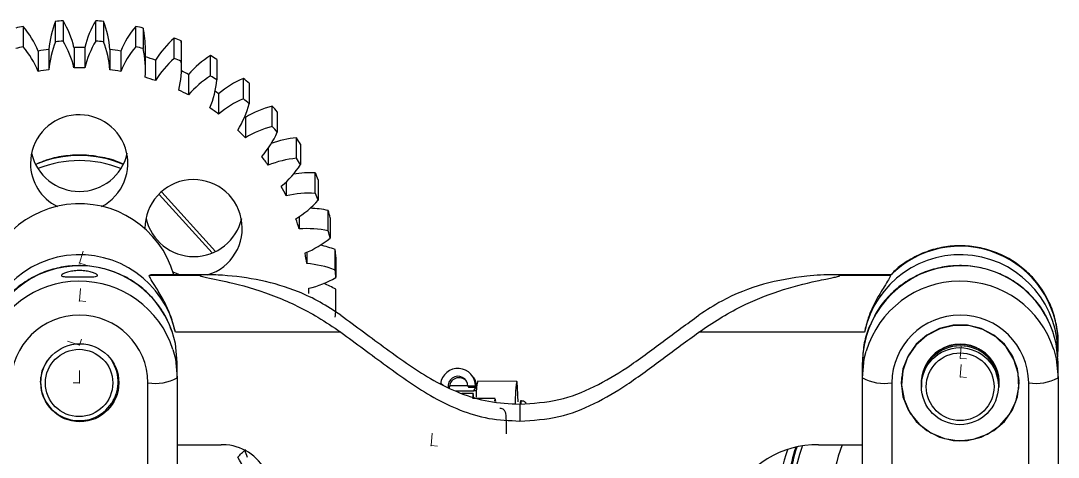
# Model space of a CAD drawing. Header units: millimetres. Extents: x -294 to 2792, y 5 to 1659.
# Drawn here: x 371.97 to 393.18, y 567.83 to 576.75 of the extents above; entities that cross this region are included whole.
import ezdxf

# ---------------------------------------------------------------- set-up
doc = ezdxf.new("R2010")
doc.units = ezdxf.units.MM
doc.header["$PDSIZE"] = -1
doc.layers.get('0').update_dxf_attribs({"lineweight": 18})

msp = doc.modelspace()

# ---------------------------------------------------------------- linework, layer by layer
at = {"color": 7, "linetype": 'Continuous', "lineweight": 25}
for p, q in [((372.683, 576.324), (372.683, 576.74)), ((372.839, 576.752), (372.839, 576.336)), ((373.507, 576.336), (373.507, 576.752)), ((373.663, 576.74), (373.663, 576.324)), ((372.023, 576.637), (372.023, 576.221)), ((374.323, 576.221), (374.323, 576.637)), ((374.474, 576.602), (374.474, 576.185)), ((375.11, 575.981), (375.11, 576.398)), ((375.254, 576.339), (375.254, 575.923)), ((372.33, 576.133), (372.33, 575.717)), ((372.55, 576.168), (372.55, 575.751)), ((373.062, 576.207), (373.062, 575.791)), ((373.284, 576.207), (373.284, 575.791)), ((373.796, 576.168), (373.796, 575.751)), ((374.016, 576.133), (374.016, 575.717)), ((374.522, 575.758), (374.522, 576.175)), ((375.258, 575.802), (375.258, 576.219)), ((374.727, 575.948), (374.727, 575.531)), ((375.849, 575.624), (375.849, 576.041)), ((375.982, 575.96), (375.982, 575.544)), ((375.4, 575.655), (375.4, 575.238)), ((376.523, 575.157), (376.523, 575.574)), ((376.641, 575.474), (376.641, 575.057)), ((376.017, 575.262), (376.017, 574.845)), ((377.114, 574.592), (377.114, 575.008)), ((377.215, 574.892), (377.215, 574.475)), ((376.565, 574.778), (376.565, 574.362)), ((377.608, 573.943), (377.608, 574.359)), ((377.69, 574.228), (377.69, 573.812)), ((377.029, 574.145), (377.029, 573.8)), ((377.993, 573.225), (377.993, 573.642)), ((377.399, 573.459), (377.399, 573.173)), ((378.053, 573.5), (378.053, 573.083)), ((375.885, 572.009), (374.805, 573.202)), ((375.953, 572.038), (374.856, 573.25)), ((375.956, 572.04), (374.859, 573.252)), ((377.664, 572.749), (377.664, 572.498)), ((378.259, 572.457), (378.259, 572.874)), ((378.296, 572.725), (378.296, 572.308)), ((378.4, 571.658), (378.4, 572.075)), ((377.819, 572.021), (377.819, 571.79)), ((378.412, 571.922), (378.412, 571.505)), ((374.601, 571.547), (374.624, 571.553)), ((375.631, 571.547), (374.601, 571.547)), ((375.785, 571.563), (374.624, 571.563)), ((375.222, 571.563), (375.085, 571.615)), ((389.756, 571.563), (388.559, 571.563)), ((389.745, 571.547), (388.714, 571.547)), ((389.745, 571.547), (389.753, 571.55)), ((377.86, 571.176), (377.86, 571.286)), ((378.412, 570.847), (378.412, 571.264)), ((378.514, 570.389), (375.133, 570.389)), ((389.213, 570.389), (385.832, 570.389)), ((393.173, 569.995), (393.173, 570.169)), ((375.173, 569.457), (375.173, 569.769)), ((389.173, 569.457), (389.173, 569.769)), ((393.173, 569.457), (393.173, 569.769)), ((372.378, 569.477), (372.378, 569.37)), ((373.968, 569.37), (373.968, 569.477)), ((374.573, 562.333), (374.573, 569.353)), ((375.173, 569.457), (375.173, 562.521)), ((380.606, 569.297), (380.557, 569.341)), ((381.108, 569.294), (380.734, 569.296)), ((381.108, 569.291), (380.734, 569.294)), ((381.221, 569.47), (381.199, 569.499)), ((382.111, 569.383), (381.311, 569.389)), ((389.173, 562.522), (389.173, 569.457)), ((389.773, 569.353), (389.773, 562.433)), ((389.97, 569.413), (389.973, 569.366)), ((389.973, 569.461), (389.973, 569.353)), ((390.375, 569.413), (390.378, 569.386)), ((390.378, 569.441), (390.378, 569.353)), ((390.378, 569.325), (390.378, 569.283)), ((391.968, 569.353), (391.968, 569.441)), ((391.968, 569.386), (391.97, 569.408)), ((391.968, 569.283), (391.968, 569.325)), ((392.373, 569.353), (392.373, 569.461)), ((392.373, 569.366), (392.376, 569.413)), ((392.573, 555.531), (392.573, 569.353)), ((393.173, 569.457), (393.173, 554.969)), ((380.861, 569.19), (381.228, 569.187)), ((381.22, 569.134), (380.987, 569.136)), ((381.268, 569.284), (381.108, 569.286)), ((381.108, 569.286), (381.13, 569.256)), ((381.29, 569.255), (381.13, 569.256)), ((381.264, 569.255), (381.228, 569.187)), ((381.228, 569.187), (381.23, 569.189)), ((381.288, 569.189), (381.23, 569.189)), ((381.268, 569.284), (381.29, 569.255)), ((381.669, 569.031), (381.219, 569.034)), ((382.173, 568.92), (382.173, 568.573)), ((382.208, 568.983), (382.188, 568.983)), ((375.173, 568.088), (376.068, 568.088)), ((388.278, 568.088), (389.173, 568.088))]:
    msp.add_line(p, q, dxfattribs=at)
at = {"color": 7, "linetype": 'Continuous'}
for p, q in [((373.173, 571.801), (373.246, 572.043)), ((373.173, 571.801), (373.296, 571.765)), ((373.173, 571.028), (373.194, 571.28)), ((373.173, 571.028), (373.301, 571.018)), ((373.173, 570.125), (372.931, 570.207)), ((373.173, 570.125), (373.215, 570.245)), ((391.173, 569.856), (391.194, 570.107)), ((391.173, 569.856), (391.301, 569.846)), ((391.173, 569.474), (391.194, 569.725)), ((373.173, 569.353), (373.173, 569.605)), ((373.173, 569.353), (373.045, 569.353)), ((391.173, 569.474), (391.301, 569.464)), ((380.359, 568.072), (380.381, 568.324)), ((380.359, 568.072), (380.487, 568.062))]:
    msp.add_line(p, q, dxfattribs=at)
at = {"color": 7, "linetype": 'Continuous', "lineweight": 25}
for points in [[(375.258, 576.219), (375.257, 576.266), (375.254, 576.339)], [(375.173, 569.769), (375.134, 570.154), (375.066, 570.404)], [(392.378, 569.353), (392.343, 569.637), (392.24, 569.904), (392.075, 570.14), (391.857, 570.329), (391.6, 570.462), (391.318, 570.531), (391.028, 570.531), (390.746, 570.462), (390.488, 570.329), (390.271, 570.14), (390.106, 569.904), (390.003, 569.637), (389.968, 569.353), (390.003, 569.069), (390.106, 568.801), (390.271, 568.566), (390.488, 568.376), (390.746, 568.243), (391.028, 568.175), (391.318, 568.175), (391.6, 568.243), (391.857, 568.376), (392.075, 568.566), (392.24, 568.801), (392.343, 569.069), (392.378, 569.353)], [(392.369, 569.254), (392.356, 569.55), (392.269, 569.833), (392.113, 570.087), (391.899, 570.294), (391.638, 570.442), (391.348, 570.522), (391.048, 570.528), (390.755, 570.46), (390.488, 570.323), (390.265, 570.125), (390.098, 569.878), (389.999, 569.598), (389.974, 569.303), (390.024, 569.011), (390.146, 568.741), (390.333, 568.508), (390.573, 568.329), (390.85, 568.214), (391.148, 568.171), (391.447, 568.202), (391.729, 568.305), (391.976, 568.474), (392.172, 568.699), (392.306, 568.964), (392.369, 569.254)], [(393.173, 569.769), (393.134, 570.154), (393.066, 570.404)], [(375.084, 570.037), (375.134, 569.841), (375.173, 569.457)], [(389.173, 569.457), (389.211, 569.841), (389.251, 570.003)], [(393.084, 570.037), (393.134, 569.841), (393.173, 569.457)], [(372.378, 569.37), (372.413, 569.601), (372.514, 569.808)], [(381.221, 569.47), (381.261, 569.4), (381.29, 569.255)], [(382.138, 568.965), (382.135, 569.094), (382.127, 569.263), (382.118, 569.362), (382.108, 569.381), (382.097, 569.319), (382.087, 569.181), (382.078, 568.979), (382.077, 568.935)], [(381.234, 569.034), (381.229, 569.097), (381.22, 569.134), (381.21, 569.098), (381.204, 569.035)], [(381.293, 569.27), (381.292, 569.278), (381.289, 569.289)], [(381.679, 568.975), (381.675, 569.014), (381.665, 569.027), (381.658, 568.979)], [(382.188, 568.983), (382.181, 568.952), (382.179, 568.93)], [(382.198, 568.919), (382.201, 568.952), (382.208, 568.983)], [(387.809, 566.669), (387.778, 566.698), (387.753, 566.802), (387.747, 566.97), (387.76, 567.185), (387.79, 567.427), (387.836, 567.672), (387.892, 567.897), (387.947, 568.061)]]:
    msp.add_lwpolyline(points, dxfattribs=at)
for centre, radius in [((373.181, 569.355), 0.797), ((373.166, 569.35), 0.688), ((391.165, 569.285), 0.787), ((391.171, 569.273), 0.692)]:
    msp.add_circle(centre, radius, dxfattribs=at)
for centre, radius, start, end in [((374.489, 576.018), 1.945, 158.1836, 175.5734), ((373.173, 571.433), 5.329, 93.5938, 95.27), ((371.163, 575.75), 1.953, 13.5635, 30.9054), ((375.182, 575.75), 1.953, 149.0946, 166.4365), ((373.173, 571.433), 5.329, 84.73, 86.4062), ((371.857, 576.018), 1.945, 4.4266, 21.8164), ((373.171, 571.445), 5.318, 102.4629, 104.1416), ((370.518, 575.376), 1.964, 22.6792, 39.9548), ((375.828, 575.376), 1.964, 140.0452, 157.3208), ((373.175, 571.445), 5.318, 75.8584, 77.5371), ((372.581, 576.175), 1.941, 0.0019, 12.6952), ((374.489, 575.601), 1.945, 158.1836, 175.5734), ((373.173, 571.017), 5.329, 93.5938, 95.27), ((371.163, 575.333), 1.953, 13.5635, 30.9054), ((375.182, 575.333), 1.953, 149.0946, 166.4365), ((373.173, 571.017), 5.329, 84.73, 86.4062), ((371.857, 575.601), 1.945, 4.4266, 21.8164), ((376.408, 574.907), 1.977, 131.0399, 148.2377), ((373.182, 571.466), 5.296, 66.9668, 68.6501), ((373.171, 571.028), 5.318, 102.4629, 104.1416), ((370.518, 574.96), 1.964, 22.6792, 39.9548), ((373.172, 571.454), 4.754, 97.5238, 100.2071), ((373.173, 571.449), 4.76, 88.6593, 91.3407), ((373.173, 571.454), 4.754, 79.7929, 82.4762), ((375.828, 574.96), 1.964, 140.0452, 157.3208), ((373.175, 571.028), 5.318, 75.8584, 77.5371), ((372.581, 575.758), 1.941, 355.2822, 12.6964), ((373.177, 571.469), 4.739, 70.9117, 73.6007), ((376.408, 574.49), 1.977, 131.0399, 148.2377), ((373.182, 571.049), 5.296, 66.9668, 68.6501), ((373.317, 575.802), 1.941, 346.1449, 3.5574), ((376.907, 574.353), 1.991, 122.0791, 139.1951), ((373.195, 571.493), 5.265, 58.0445, 59.7343), ((373.172, 571.038), 4.754, 97.5238, 100.2071), ((373.173, 571.032), 4.76, 88.6593, 91.3407), ((373.173, 571.038), 4.754, 79.7929, 82.4762), ((373.187, 571.492), 4.714, 62.004, 63.9605), ((373.177, 571.052), 4.739, 70.9117, 73.6007), ((376.907, 573.937), 1.991, 122.0791, 139.1951), ((374.046, 575.733), 1.945, 337.0282, 354.4131), ((373.195, 571.076), 5.265, 58.0445, 59.7343), ((377.311, 573.73), 2.005, 113.1585, 130.197), ((373.216, 571.522), 5.23, 49.0839, 50.7814), ((373.186, 571.074), 4.715, 62.0042, 64.7023), ((373.203, 571.519), 4.683, 53.0609, 54.1478), ((377.311, 573.314), 2.005, 113.1585, 130.197), ((374.752, 575.554), 1.954, 327.9438, 345.2782), ((373.216, 571.105), 5.23, 49.0839, 50.7814), ((373.167, 573.838), 0.994, 297.3791, 180.2045), ((373.202, 571.1), 4.685, 53.0613, 55.7709), ((377.611, 573.054), 2.016, 104.2702, 121.2428), ((373.243, 571.549), 5.192, 40.0808, 41.7865), ((377.611, 572.637), 2.016, 104.2702, 121.2428), ((373.243, 571.132), 5.192, 40.0808, 41.7865), ((373.223, 571.125), 4.652, 44.0774, 46.7997), ((375.417, 575.269), 1.965, 318.8998, 336.1661), ((377.799, 572.343), 2.026, 95.4046, 110.4054), ((373.271, 571.57), 5.157, 31.0354, 32.7489), ((373.173, 574.267), 1.003, 192.8771, 347.1229), ((373.173, 571.718), 2.281, 66.8615, 113.1385), ((373.248, 571.147), 4.619, 35.0504, 37.7857), ((373.157, 573.839), 0.985, 180.2325, 243.7497), ((373.173, 571.613), 2.281, 68.1644, 111.8356), ((377.799, 571.926), 2.025, 95.4034, 112.3278), ((376.028, 574.887), 1.979, 309.9003, 327.0877), ((373.271, 571.153), 5.157, 31.0354, 32.7489), ((377.871, 571.615), 2.03, 86.5468, 99.1308), ((373.298, 571.584), 5.127, 21.9517, 23.6719), ((375.505, 572.512), 0.994, 286.7735, 180.3863), ((373.273, 571.162), 4.59, 25.9829, 28.7299), ((377.871, 571.199), 2.03, 86.5452, 103.4436), ((373.298, 571.167), 5.127, 21.9517, 23.6719), ((373.175, 571.01), 2.003, 16.0313, 179.216), ((376.57, 574.416), 1.993, 300.9449, 318.0507), ((377.826, 570.892), 2.029, 77.6808, 88.2643), ((375.511, 572.937), 1.003, 192.8771, 347.1229), ((373.294, 571.172), 4.566, 16.8811, 19.6376), ((373.318, 571.591), 5.105, 12.8379, 14.563), ((377.826, 570.474), 2.03, 77.6822, 94.579), ((377.031, 573.866), 2.006, 292.0289, 309.0583), ((373.318, 571.174), 5.105, 12.8379, 14.563), ((377.668, 570.189), 2.023, 68.7956, 77.7745), ((373.33, 571.593), 5.093, 3.7053, 5.433), ((391.17, 570.141), 2.003, 0.802, 135.3817), ((373.176, 569.97), 2.001, 12.0952, 183.1147), ((373.309, 571.175), 4.551, 7.7552, 10.5178), ((391.17, 569.969), 2.001, 357.5165, 167.8841), ((373.176, 569.742), 2.003, 19.321, 179.2082), ((377.667, 569.769), 2.026, 68.8011, 85.721), ((373.33, 571.176), 5.093, 3.7053, 5.433), ((391.176, 569.742), 2.003, 19.321, 179.2082), ((373.173, 569.423), 2.007, 17.8024, 163.2164), ((377.4, 573.25), 2.018, 283.144, 300.1094), ((391.173, 569.423), 2.007, 17.8024, 163.2164), ((373.314, 571.176), 4.546, 360, 1.3823), ((377.402, 569.523), 2.013, 59.8801, 67.6597), ((373.33, 571.176), 5.093, 354.567, 356.2947), ((373.173, 569.337), 1.4, 0.657, 179.343), ((391.173, 569.337), 1.4, 0.657, 179.343), ((391.173, 569.346), 0.799, 353.9876, 186.0124), ((391.166, 569.348), 0.788, 89.4962, 180.9665), ((391.166, 569.32), 0.788, 89.5033, 179.6196), ((391.18, 569.347), 0.788, 0.3804, 90.4967), ((391.18, 569.32), 0.788, 0.3804, 90.4967), ((373.17, 569.372), 0.792, 180.1747, 33.3697), ((380.908, 569.287), 0.36, 359.6551, 172.29), ((374.718, 570.295), 0.953, 261.2205, 298.4816), ((380.908, 569.287), 0.2, 359.6707, 187.733), ((380.931, 569.257), 0.2, 41.6442, 181.4596), ((382.519, 569.115), 1.238, 167.2531, 182.4429), ((389.627, 570.295), 0.953, 241.5184, 278.7795), ((392.718, 570.295), 0.953, 261.2205, 298.4816), ((376.068, 566.057), 2.031, 88.972, 90), ((376.1, 567.104), 0.984, 321.5684, 89.7445), ((388.254, 566.119), 1.97, 89.2884, 217.3985), ((391.373, 566.88), 3.745, 162.053, 180.2287), ((391.313, 566.893), 3.664, 161.7828, 181.1285), ((392.754, 566.655), 4.246, 160.2709, 173.4764), ((373.223, 571.227), 4.652, 313.2003, 315.9226), ((374.752, 566.798), 1.954, 14.7218, 32.0562), ((374.755, 567.216), 1.95, 18.2993, 22.8838), ((390.308, 567.053), 2.826, 160.7428, 178.6509)]:
    msp.add_arc(centre, radius, start, end, dxfattribs=at)
for points, knots in [([(374.069, 573.818), (374.047, 573.829), (373.914, 573.897), (373.644, 573.965), (373.27, 574.017), (372.891, 573.998), (372.561, 573.936), (372.37, 573.855), (372.295, 573.823)], [0, 0, 0, 0, 0.072916, 0.451513, 0.830394, 1.209499, 1.58874, 1.834492, 1.834492, 1.834492, 1.834492]), ([(393.168, 570.098), (393.17, 570.112), (393.185, 570.244), (393.153, 570.495), (393.068, 570.838), (392.918, 571.16), (392.714, 571.45), (392.462, 571.7), (392.169, 571.902), (391.844, 572.049), (391.498, 572.138), (391.142, 572.164), (390.786, 572.127), (390.441, 572.028), (390.123, 571.867), (389.888, 571.706), (389.779, 571.585), (389.75, 571.553)], [0, 0, 0, 0, 0.044309, 0.399817, 0.755064, 1.110187, 1.465361, 1.820753, 2.1765, 2.53269, 2.88936, 3.246487, 3.603994, 3.961736, 4.319544, 4.677256, 4.809835, 4.809835, 4.809835, 4.809835]), ([(375.06, 570.408), (375.029, 570.494), (374.958, 570.689), (374.778, 570.965), (374.541, 571.228), (374.258, 571.444), (373.942, 571.607), (373.601, 571.713), (373.246, 571.757), (372.889, 571.739), (372.54, 571.658), (372.212, 571.517), (371.913, 571.32), (371.657, 571.074), (371.467, 570.826), (371.389, 570.651), (371.359, 570.584)], [0, 0, 0, 0, 0.274121, 0.629241, 0.984545, 1.340128, 1.696046, 2.052313, 2.408904, 2.765753, 3.122759, 3.479788, 3.836724, 4.193458, 4.549904, 4.771423, 4.771423, 4.771423, 4.771423]), ([(373.173, 571.518), (373.132, 571.518), (373.049, 571.518), (372.939, 571.519), (372.855, 571.523), (372.806, 571.534), (372.798, 571.555), (372.832, 571.582), (372.903, 571.611), (373.005, 571.635), (373.126, 571.648), (373.252, 571.646), (373.368, 571.63), (373.463, 571.604), (373.527, 571.575), (373.55, 571.549), (373.531, 571.531), (373.473, 571.521), (373.381, 571.518), (373.276, 571.518), (373.203, 571.518), (373.173, 571.518)], [0, 0, 0, 0, 0.083257, 0.166481, 0.250572, 0.335298, 0.41906, 0.50176, 0.584954, 0.66942, 0.753973, 0.837307, 0.920022, 1.003627, 1.088302, 1.172558, 1.255516, 1.338339, 1.422379, 1.50711, 1.568842, 1.568842, 1.568842, 1.568842]), ([(393.06, 570.408), (393.029, 570.494), (392.958, 570.689), (392.778, 570.965), (392.541, 571.228), (392.258, 571.444), (391.942, 571.607), (391.601, 571.713), (391.246, 571.757), (390.889, 571.739), (390.54, 571.658), (390.212, 571.517), (389.913, 571.32), (389.657, 571.074), (389.467, 570.826), (389.389, 570.651), (389.359, 570.584)], [0, 0, 0, 0, 0.274121, 0.629241, 0.984545, 1.340128, 1.696046, 2.052313, 2.408904, 2.765753, 3.122759, 3.479788, 3.836724, 4.193458, 4.549904, 4.771423, 4.771423, 4.771423, 4.771423]), ([(375.133, 570.389), (375.104, 570.5), (375.047, 570.721), (374.901, 571.035), (374.751, 571.286), (374.627, 571.471), (374.609, 571.523), (374.601, 571.547)], [0, 0, 0, 0, 0.264069, 0.52703, 0.820555, 1.065307, 1.284947, 1.284947, 1.284947, 1.284947]), ([(378.514, 570.736), (378.373, 570.828), (378.092, 571.011), (377.553, 571.269), (376.882, 571.464), (376.296, 571.54), (375.936, 571.56), (375.801, 571.563), (375.714, 571.562), (375.661, 571.558), (375.636, 571.554), (375.633, 571.549), (375.631, 571.547)], [0, 0, 0, 0, 0.468981, 0.938494, 1.724226, 2.511608, 2.696918, 2.820994, 2.933982, 2.985039, 3.028437, 3.059744, 3.059744, 3.059744, 3.059744]), ([(375.631, 571.547), (375.633, 571.545), (375.637, 571.539), (375.682, 571.524), (375.894, 571.477), (376.425, 571.374), (377.193, 571.138), (377.939, 570.778), (378.36, 570.493), (378.514, 570.389)], [0, 0, 0, 0, 0.037413, 0.08577, 0.212997, 0.776495, 1.696505, 2.61196, 3.141214, 3.141214, 3.141214, 3.141214]), ([(388.714, 571.547), (388.713, 571.55), (388.709, 571.554), (388.664, 571.561), (388.452, 571.566), (387.92, 571.532), (387.153, 571.396), (386.407, 571.112), (385.986, 570.837), (385.832, 570.736)], [0, 0, 0, 0, 0.036486, 0.083644, 0.207717, 0.757246, 1.654449, 2.547211, 3.063345, 3.063345, 3.063345, 3.063345]), ([(385.832, 570.389), (385.973, 570.484), (386.254, 570.673), (386.793, 570.977), (387.464, 571.244), (388.05, 571.396), (388.41, 571.471), (388.545, 571.498), (388.632, 571.517), (388.685, 571.531), (388.71, 571.54), (388.713, 571.545), (388.714, 571.547)], [0, 0, 0, 0, 0.481187, 0.96292, 1.769102, 2.576978, 2.76711, 2.894416, 3.010345, 3.062731, 3.107258, 3.13938, 3.13938, 3.13938, 3.13938]), ([(389.745, 571.547), (389.737, 571.523), (389.721, 571.475), (389.604, 571.299), (389.448, 571.042), (389.295, 570.714), (389.238, 570.486), (389.213, 570.389)], [0, 0, 0, 0, 0.21807, 0.434589, 0.742856, 1.053075, 1.285167, 1.285167, 1.285167, 1.285167]), ([(378.514, 570.736), (378.824, 570.507), (379.445, 570.047), (380.237, 569.475), (380.951, 569.131), (381.544, 568.947), (381.96, 568.929), (382.173, 568.92)], [0, 0, 0, 0, 1.164183, 2.330593, 2.934347, 3.542679, 4.178764, 4.178764, 4.178764, 4.178764]), ([(382.173, 568.92), (382.442, 568.936), (382.968, 568.967), (383.703, 569.26), (384.407, 569.677), (385.096, 570.2), (385.588, 570.558), (385.832, 570.736)], [0, 0, 0, 0, 0.803366, 1.573439, 2.346493, 3.267943, 4.181623, 4.181623, 4.181623, 4.181623]), ([(389.359, 570.584), (389.338, 570.545), (389.264, 570.4), (389.194, 570.124), (389.18, 569.888), (389.173, 569.769)], [0, 0, 0, 0, 0.1339908, 0.4881736, 0.8470153, 0.8470153, 0.8470153, 0.8470153]), ([(378.514, 570.389), (378.824, 570.159), (379.445, 569.7), (380.237, 569.128), (380.951, 568.783), (381.544, 568.599), (381.96, 568.582), (382.173, 568.573)], [0, 0, 0, 0, 1.164183, 2.330593, 2.934347, 3.542679, 4.178764, 4.178764, 4.178764, 4.178764]), ([(382.173, 568.573), (382.442, 568.589), (382.968, 568.62), (383.703, 568.913), (384.407, 569.33), (385.096, 569.852), (385.588, 570.211), (385.832, 570.389)], [0, 0, 0, 0, 0.803366, 1.573439, 2.346493, 3.267943, 4.181623, 4.181623, 4.181623, 4.181623]), ([(382.303, 568.935), (382.301, 568.938), (382.292, 568.95), (382.266, 568.969), (382.235, 568.983), (382.214, 568.981), (382.208, 568.981)], [0, 0, 0, 0, 0.0109316, 0.050087, 0.0933758, 0.1117672, 0.1117672, 0.1117672, 0.1117672]), ([(381.901, 568.314), (381.901, 568.343), (381.901, 568.43), (381.899, 568.559), (381.894, 568.666), (381.891, 568.709), (381.885, 568.739), (381.875, 568.764), (381.858, 568.791), (381.829, 568.815), (381.797, 568.83), (381.775, 568.829), (381.767, 568.829)], [0, 0, 0, 0, 0.0669378, 0.1964198, 0.3273584, 0.4316998, 0.4652724, 0.4860564, 0.5102442, 0.5389973, 0.5709326, 0.587773, 0.587773, 0.587773, 0.587773])]:
    msp.add_open_spline(points, degree=3, knots=knots, dxfattribs=at)
at = {"color": 7, "linetype": 'Continuous'}
for p in [(373.173, 571.801), (373.173, 571.028), (373.173, 570.125), (391.173, 569.856), (373.173, 569.353), (391.173, 569.474), (380.359, 568.072)]:
    msp.add_point(p, dxfattribs=at)

doc.saveas('drawing.dxf')
